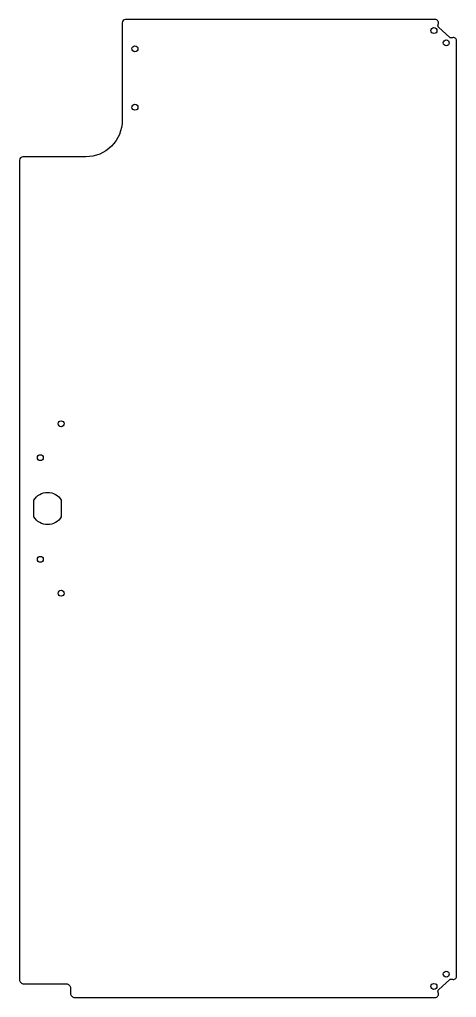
# Model space of a CAD drawing. Header units: millimetres. Extents: x 1 to 259, y 22 to 600.
import ezdxf

# ---------------------------------------------------------------- set-up
doc = ezdxf.new("R2010")
doc.units = ezdxf.units.MM
doc.layers.get('0').update_dxf_attribs({"linetype": 'CONTINUOUS'})

msp = doc.modelspace()

# ---------------------------------------------------------------- linework, layer by layer
for points in [[(31, 25, 0.414214), (33.5, 22.5), (245.95, 22.5, 0.546487), (247.77, 25.33, -0.325222), (248.15, 27.18), (254.42, 32.94, -0.288969), (256.1, 33.24, 0.531201), (258.5, 34.87), (258.5, 587.13, 0.531201), (256.1, 588.76, -0.288969), (254.42, 589.06), (248.15, 594.82, -0.325222), (247.77, 596.67, 0.546487), (245.95, 599.5), (63.5, 599.5, 0.414214), (61.5, 597.5), (61.5, 540, -0.414214), (40, 518.5), (3, 518.5, 0.414214), (1, 516.5), (1, 33, 0.414214), (3.5, 30.5), (28.5, 30.5, -0.414214), (31, 28)], [(9.4, 306.04), (9.4, 315.96, -0.560016), (25.6, 315.96), (25.6, 306.04, -0.560016)]]:
    msp.add_lwpolyline(points, format="xyb", close=True)
for centre in [(245.25, 593), (69, 582.25), (252.5, 585.75), (69, 547.75), (25.5, 361), (13.25, 341), (13.25, 281), (25.5, 261), (252.5, 36.25), (245.25, 29)]:
    msp.add_circle(centre, 1.75)

doc.saveas('drawing.dxf')
